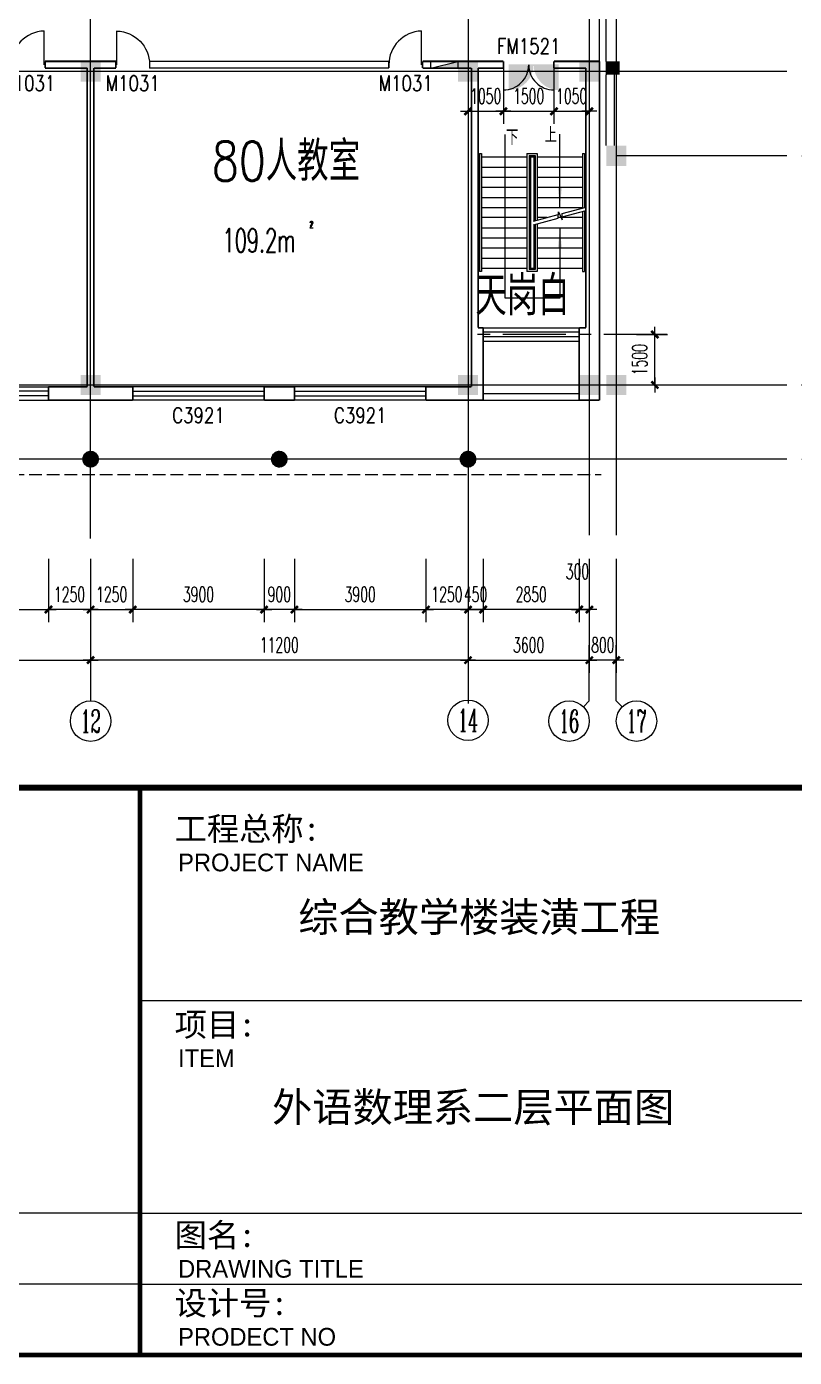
# Model space of a CAD drawing. Extents: x 1575758 to 1999219, y -897052 to -636879.
# Drawn here: x 1666143 to 1688929, y -845914 to -806444 of the extents above; entities that cross this region are included whole.
import ezdxf
from ezdxf.enums import TextEntityAlignment as Align

# ---------------------------------------------------------------- set-up
doc = ezdxf.new("R2010")
doc.units = 0
doc.header["$LTSCALE"] = 1500
doc.header["$MEASUREMENT"] = 0
doc.linetypes.add('CENTER', pattern=[2, 1.25, -0.25, 0.25, -0.25])
doc.linetypes.add('DASH', pattern=[0.35, 0.25, -0.1])
doc.layers.get('0').update_dxf_attribs({"linetype": 'CONTINUOUS', "lineweight": 5})
doc.layers.get('DEFPOINTS').update_dxf_attribs({"linetype": 'CONTINUOUS', "lineweight": 5})
for name, color, linetype, lineweight in [('AXIS', 7, 'CONTINUOUS', 5), ('AXIS_TEXT', 7, 'CONTINUOUS', 5), ('COLUMN', 7, 'CONTINUOUS', 5), ('DOTE', 7, 'CENTER', 5), ('P-S-TEXT', 7, 'CONTINUOUS', 5), ('PUB_DIM', 7, 'CONTINUOUS', 5), ('PUB_TEXT', 7, 'CONTINUOUS', 5), ('STAIR', 7, 'CONTINUOUS', 0), ('U型玻璃', 7, 'CONTINUOUS', 5), ('WALL', 7, 'CONTINUOUS', 5), ('WINDOW', 7, 'CONTINUOUS', 0), ('WINDOW_TEXT', 7, 'CONTINUOUS', 5), ('我的', 7, 'CONTINUOUS', 5), ('消火栓', 7, 'CONTINUOUS', 5), ('看线', 7, 'CONTINUOUS', 5), ('虚线', 7, 'DASH', 5)]:
    doc.layers.add(name, color=color, linetype=linetype, lineweight=lineweight)
doc.layers.add('防火门', color=10, linetype='CONTINUOUS')
doc.styles.add('_SIMPLEX', font='SIMPLEX.shx', dxfattribs={"width": 0.6})
doc.styles.add('COMPLEX', font='COMPLEX')
doc.styles.add('DIM_FONT', font='romans.shx', dxfattribs={"width": 0.6})
doc.styles.add('H1', font='romans.shx', dxfattribs={"width": 1.2, "bigfont": 'hztxt.shx'})
doc.styles.add('SIMPLEX', font='SIMPLEX.SHX', dxfattribs={"width": 0.6})
doc.styles.get("Standard").update_dxf_attribs({"font": 'simhei.ttf', "height": 1.2})
doc.dimstyles.new('NORMAL', dxfattribs={"dimscale": 1.5, "dimtxt": 300, "dimasz": 1, "dimexe": 250, "dimexo": 300, "dimgap": 150, "dimtad": 1, "dimdec": 0, "dimdsep": 46, "dimtxsty": 'DIM_FONT', "dimblk1": '_DIMX', "dimblk2": '_DIMX', "dimsah": 1, "dimcen": 2.5, "dimdle": 0.3, "dimclrd": 256, "dimclre": 256, "dimclrt": 256, "dimadec": 0, "dimazin": 0, "dimtfac": 1, "dimtdec": 0, "dimtix": 1, "dimtmove": 2, "dimatfit": 3, "dimldrblk": '_DIMX', "dimfxl": 1, "dimtvp": 1, "dimtolj": 1, "dimtzin": 0, "dimlwd": -1, "dimlwe": -1, "dimarcsym": 0})

# ---------------------------------------------------------------- blocks, each defined once
blk = doc.blocks.new('_FZH')
blk.add_solid([(0.5, -0.5), (-0.5, -0.5), (0.5, 0.5), (-0.5, 0.5)])
blk = doc.blocks.new('M_A2ZXL')
blk.add_line((-0.472, 0), (-0.472, -1))
blk.add_arc((-0.5, 0), 1, 271.6231, 0)
blk = doc.blocks.new('M_S2RKC')
for points in [[(-0.409, 0.297), (0.156, -0.481), (-0.495, 0.105), (-0.495, -0.105)], [(-0.053, 0.503), (0.156, -0.481), (-0.253, 0.438), (-0.409, 0.297)], [(0.338, 0.376), (0.156, -0.481), (0.156, 0.481), (-0.053, 0.503)], [(0.506, 0), (0.156, -0.481), (0.462, 0.206), (0.338, 0.376)], [(0.462, -0.206), (0.338, -0.376), (0.506, 0), (0.156, -0.481)], [(-0.495, -0.105), (0.156, -0.481), (-0.409, -0.297), (-0.253, -0.438)], [(-0.253, -0.438), (0.156, -0.481), (-0.053, -0.503)]]:
    blk.add_solid(points)
blk = doc.blocks.new('_ARROW')
blk.add_solid([(0, 0), (-1, 0.1), (-1, -0.1)])
blk = doc.blocks.new('_WBLK')
for p, q in [((-0.5, 0.5), (0.5, 0.5)), ((0.5, 0.167), (-0.5, 0.167)), ((0.5, -0.167), (-0.5, -0.167)), ((-0.5, -0.5), (0.5, -0.5))]:
    blk.add_line(p, q)
at = {"layer": 'WINDOW_TEXT', "style": 'SIMPLEX', "flags": 9}
blk.add_attdef('A', text='', height=1, dxfattribs=at).set_placement((0, 1.5), align=Align.MIDDLE)
blk = doc.blocks.new('A$C68C06AB7')
at = {"layer": '消火栓'}
blk.add_hatch(color=256, dxfattribs=at).paths.add_polyline_path([(800, 200), (0, 200), (800, 0)])
blk.add_line((0, 200), (800, 0), dxfattribs=at)
blk.add_lwpolyline([(0, 200), (0, 0), (800, 0), (800, 200)], close=True, dxfattribs=at)
blk = doc.blocks.new('M_A3PTU')
for p, q in [((-0.5, 0), (-0.499, -0.498)), ((0.5, 0), (0.499, -0.498))]:
    blk.add_line(p, q)
for centre, start, end in [((-0.498, -0.001), 269.885, 0.0763), ((0.498, -0.001), 179.9237, 270.115)]:
    blk.add_arc(centre, 0.498, start, end)
blk = doc.blocks.new('_AXISO2')
blk.add_line((0.354, 0.146), (0.5, 0))
blk.add_circle((0, 0.5), 0.5)
at = {"layer": 'AXIS_TEXT', "style": 'COMPLEX', "width": 1.041667}
blk.add_attdef('A', text='', height=0.56, dxfattribs=at).set_placement((-0.25, 0.22), (0.25, 0.22), align=Align.FIT)
blk = doc.blocks.new('_DIMX')
blk.add_line((-150, 0), (150, 0))
at = {"const_width": 50}
blk.add_lwpolyline([(-70, -70), (70, 70)], dxfattribs=at)
blk = doc.blocks.new('*D712')
at = {"layer": 'DEFPOINTS', "color": 0, "lineweight": 5}
for p in [(1656843, -821784), (1668043, -821784), (1668043, -825234)]:
    blk.add_point(p, dxfattribs=at)
at = {"layer": 'PUB_DIM'}
for p, q in [((1656843, -822234), (1656843, -825609)), ((1668043, -822234), (1668043, -825609)), ((1656845, -825234), (1668042, -825234))]:
    blk.add_line(p, q, dxfattribs=at)
at = {"layer": 'PUB_DIM', "xscale": 1.5, "yscale": 1.5, "zscale": 1.5, "rotation": 180}
blk.add_blockref('_DIMX', (1656843, -825234), dxfattribs=at)
at = {"layer": 'PUB_DIM', "xscale": 1.5, "yscale": 1.5, "zscale": 1.5}
blk.add_blockref('_DIMX', (1668043, -825234), dxfattribs=at)
at = {"layer": 'PUB_DIM', "insert": (1662443, -824784), "char_height": 450, "attachment_point": 5, "style": 'DIM_FONT'}
blk.add_mtext('\\A1;11200', dxfattribs=at)
blk = doc.blocks.new('_AXISO')
blk.add_circle((0, 0), 0.5)
at = {"layer": 'AXIS_TEXT', "style": 'COMPLEX', "width": 1.041667}
blk.add_attdef('A', text='', height=0.56, dxfattribs=at).set_placement((-0.25, -0.28), (0.25, -0.28), align=Align.FIT)
blk = doc.blocks.new('*D811')
at = {"layer": 'DEFPOINTS', "color": 0, "lineweight": 5}
for p in [(1662893, -821784), (1666793, -821784), (1666793, -823734)]:
    blk.add_point(p, dxfattribs=at)
at = {"layer": 'PUB_DIM'}
for p, q in [((1662893, -822234), (1662893, -824109)), ((1666793, -822234), (1666793, -824109)), ((1662895, -823734), (1666792, -823734))]:
    blk.add_line(p, q, dxfattribs=at)
at = {"layer": 'PUB_DIM', "xscale": 1.5, "yscale": 1.5, "zscale": 1.5, "rotation": 180}
blk.add_blockref('_DIMX', (1662893, -823734), dxfattribs=at)
at = {"layer": 'PUB_DIM', "xscale": 1.5, "yscale": 1.5, "zscale": 1.5}
blk.add_blockref('_DIMX', (1666793, -823734), dxfattribs=at)
at = {"layer": 'PUB_DIM', "insert": (1664843, -823284), "char_height": 450, "attachment_point": 5, "style": 'DIM_FONT'}
blk.add_mtext('\\A1;3900', dxfattribs=at)
blk = doc.blocks.new('*D814')
at = {"layer": 'DEFPOINTS', "color": 0, "lineweight": 5}
for p in [(1674093, -821784), (1677993, -821784), (1677993, -823734)]:
    blk.add_point(p, dxfattribs=at)
at = {"layer": 'PUB_DIM'}
for p, q in [((1674093, -822234), (1674093, -824109)), ((1677993, -822234), (1677993, -824109)), ((1674095, -823734), (1677992, -823734))]:
    blk.add_line(p, q, dxfattribs=at)
at = {"layer": 'PUB_DIM', "xscale": 1.5, "yscale": 1.5, "zscale": 1.5, "rotation": 180}
blk.add_blockref('_DIMX', (1674093, -823734), dxfattribs=at)
at = {"layer": 'PUB_DIM', "xscale": 1.5, "yscale": 1.5, "zscale": 1.5}
blk.add_blockref('_DIMX', (1677993, -823734), dxfattribs=at)
at = {"layer": 'PUB_DIM', "insert": (1676043, -823284), "char_height": 450, "attachment_point": 5, "style": 'DIM_FONT'}
blk.add_mtext('\\A1;3900', dxfattribs=at)
blk = doc.blocks.new('*D815')
at = {"layer": 'DEFPOINTS', "color": 0, "lineweight": 5}
for p in [(1673193, -821784), (1674093, -821784), (1673193, -823734)]:
    blk.add_point(p, dxfattribs=at)
at = {"layer": 'PUB_DIM'}
for p, q in [((1673193, -822234), (1673193, -824109)), ((1674093, -822234), (1674093, -824109)), ((1673192, -823734), (1673190, -823734)), ((1674093, -823734), (1673193, -823734)), ((1674095, -823734), (1674096, -823734))]:
    blk.add_line(p, q, dxfattribs=at)
at = {"layer": 'PUB_DIM', "xscale": 1.5, "yscale": 1.5, "zscale": 1.5}
for p, rotation in [((1673193, -823734), 359.9999999999852), ((1674093, -823734), 179.9999999999851)]:
    blk.add_blockref('_DIMX', p, dxfattribs=dict(at, rotation=rotation))
at = {"layer": 'PUB_DIM', "insert": (1673643, -823284), "char_height": 450, "attachment_point": 5, "style": 'DIM_FONT'}
blk.add_mtext('\\A1;900', dxfattribs=at)
blk = doc.blocks.new('*D816')
at = {"layer": 'DEFPOINTS', "color": 0, "lineweight": 5}
for p in [(1669293, -821784), (1673193, -821784), (1669293, -823734)]:
    blk.add_point(p, dxfattribs=at)
at = {"layer": 'PUB_DIM'}
for p, q in [((1669293, -822234), (1669293, -824109)), ((1673193, -822234), (1673193, -824109)), ((1673192, -823734), (1669295, -823734))]:
    blk.add_line(p, q, dxfattribs=at)
at = {"layer": 'PUB_DIM', "xscale": 1.5, "yscale": 1.5, "zscale": 1.5}
for p, rotation in [((1669293, -823734), 179.9999999999966), ((1673193, -823734), 359.9999999999966)]:
    blk.add_blockref('_DIMX', p, dxfattribs=dict(at, rotation=rotation))
at = {"layer": 'PUB_DIM', "insert": (1671243, -823284), "char_height": 450, "attachment_point": 5, "style": 'DIM_FONT'}
blk.add_mtext('\\A1;3900', dxfattribs=at)
blk = doc.blocks.new('*D817')
at = {"layer": 'DEFPOINTS', "color": 0, "lineweight": 5}
for p in [(1682543, -821784), (1682843, -821784), (1682843, -823734)]:
    blk.add_point(p, dxfattribs=at)
at = {"layer": 'PUB_DIM'}
for p, q in [((1682543, -822234), (1682543, -824109)), ((1682843, -822234), (1682843, -824109)), ((1682542, -823734), (1682540, -823734)), ((1682543, -823734), (1682843, -823734)), ((1682845, -823734), (1682846, -823734))]:
    blk.add_line(p, q, dxfattribs=at)
at = {"layer": 'PUB_DIM', "xscale": 1.5, "yscale": 1.5, "zscale": 1.5}
blk.add_blockref('_DIMX', (1682543, -823734), dxfattribs=at)
at = {"layer": 'PUB_DIM', "xscale": 1.5, "yscale": 1.5, "zscale": 1.5, "rotation": 180}
blk.add_blockref('_DIMX', (1682843, -823734), dxfattribs=at)
at = {"layer": 'PUB_DIM', "insert": (1682490, -822605), "char_height": 450, "attachment_point": 5, "style": 'DIM_FONT'}
blk.add_mtext('\\A1;300', dxfattribs=at)
blk = doc.blocks.new('*D863')
at = {"layer": 'DEFPOINTS', "color": 0, "lineweight": 5}
for p in [(1689154, -807773), (1688704, -810273), (1692154, -810273)]:
    blk.add_point(p, dxfattribs=at)
at = {"layer": 'PUB_DIM'}
for p, q in [((1689604, -807773), (1692529, -807773)), ((1692154, -807775), (1692154, -810272)), ((1689154, -810273), (1692529, -810273))]:
    blk.add_line(p, q, dxfattribs=at)
at = {"layer": 'PUB_DIM', "xscale": 1.5, "yscale": 1.5, "zscale": 1.5}
for p, rotation in [((1692154, -807773), 90), ((1692154, -810273), 270)]:
    blk.add_blockref('_DIMX', p, dxfattribs=dict(at, rotation=rotation))
at = {"layer": 'PUB_DIM', "insert": (1691704, -809023), "char_height": 450, "attachment_point": 5, "rotation": 90, "style": 'DIM_FONT'}
blk.add_mtext('\\A1;2500', dxfattribs=at)
blk = doc.blocks.new('*D864')
at = {"layer": 'DEFPOINTS', "color": 0, "lineweight": 5}
for p in [(1688704, -810273), (1688692, -817073), (1692154, -817073)]:
    blk.add_point(p, dxfattribs=at)
at = {"layer": 'PUB_DIM'}
for p, q in [((1689154, -810273), (1692529, -810273)), ((1692154, -810275), (1692154, -817072)), ((1689142, -817073), (1692529, -817073))]:
    blk.add_line(p, q, dxfattribs=at)
at = {"layer": 'PUB_DIM', "xscale": 1.5, "yscale": 1.5, "zscale": 1.5}
for p, rotation in [((1692154, -810273), 90), ((1692154, -817073), 270)]:
    blk.add_blockref('_DIMX', p, dxfattribs=dict(at, rotation=rotation))
at = {"layer": 'PUB_DIM', "insert": (1691704, -813673), "char_height": 450, "attachment_point": 5, "rotation": 90, "style": 'DIM_FONT'}
blk.add_mtext('\\A1;6800', dxfattribs=at)
blk = doc.blocks.new('*D865')
at = {"layer": 'DEFPOINTS', "color": 0, "lineweight": 5}
for p in [(1688692, -817073), (1688704, -819273), (1692154, -819273)]:
    blk.add_point(p, dxfattribs=at)
at = {"layer": 'PUB_DIM'}
for p, q in [((1689142, -817073), (1692529, -817073)), ((1692154, -817075), (1692154, -819272)), ((1689154, -819273), (1692529, -819273))]:
    blk.add_line(p, q, dxfattribs=at)
at = {"layer": 'PUB_DIM', "xscale": 1.5, "yscale": 1.5, "zscale": 1.5}
for p, rotation in [((1692154, -817073), 90), ((1692154, -819273), 270)]:
    blk.add_blockref('_DIMX', p, dxfattribs=dict(at, rotation=rotation))
at = {"layer": 'PUB_DIM', "insert": (1691704, -818173), "char_height": 450, "attachment_point": 5, "rotation": 90, "style": 'DIM_FONT'}
blk.add_mtext('\\A1;2200', dxfattribs=at)
blk = doc.blocks.new('_AXISO1')
blk.add_line((0.354, -0.146), (0.5, 0))
blk.add_circle((0, -0.5), 0.5)
at = {"layer": 'AXIS_TEXT', "style": 'COMPLEX', "width": 1.041667}
blk.add_attdef('A', text='', height=0.56, dxfattribs=at).set_placement((-0.25, -0.78), (0.25, -0.78), align=Align.FIT)
blk = doc.blocks.new('*D972')
at = {"layer": 'DEFPOINTS', "color": 0, "lineweight": 5}
for p in [(1666793, -821784), (1668043, -821784), (1666793, -823734)]:
    blk.add_point(p, dxfattribs=at)
at = {"layer": 'PUB_DIM'}
for p, q in [((1666793, -822234), (1666793, -824109)), ((1668043, -822234), (1668043, -824109)), ((1666792, -823734), (1666790, -823734)), ((1668043, -823734), (1666793, -823734)), ((1668045, -823734), (1668046, -823734))]:
    blk.add_line(p, q, dxfattribs=at)
at = {"layer": 'PUB_DIM', "xscale": 1.5, "yscale": 1.5, "zscale": 1.5}
for p, rotation in [((1666793, -823734), 359.9999999999893), ((1668043, -823734), 179.9999999999893)]:
    blk.add_blockref('_DIMX', p, dxfattribs=dict(at, rotation=rotation))
at = {"layer": 'PUB_DIM', "insert": (1667418, -823284), "char_height": 450, "attachment_point": 5, "style": 'DIM_FONT'}
blk.add_mtext('\\A1;1250', dxfattribs=at)
blk = doc.blocks.new('*D973')
at = {"layer": 'DEFPOINTS', "color": 0, "lineweight": 5}
for p in [(1668043, -821784), (1669293, -821784), (1669293, -823734)]:
    blk.add_point(p, dxfattribs=at)
at = {"layer": 'PUB_DIM'}
for p, q in [((1668043, -822234), (1668043, -824109)), ((1669293, -822234), (1669293, -824109)), ((1668042, -823734), (1668040, -823734)), ((1668043, -823734), (1669293, -823734)), ((1669295, -823734), (1669296, -823734))]:
    blk.add_line(p, q, dxfattribs=at)
at = {"layer": 'PUB_DIM', "xscale": 1.5, "yscale": 1.5, "zscale": 1.5}
blk.add_blockref('_DIMX', (1668043, -823734), dxfattribs=at)
at = {"layer": 'PUB_DIM', "xscale": 1.5, "yscale": 1.5, "zscale": 1.5, "rotation": 180}
blk.add_blockref('_DIMX', (1669293, -823734), dxfattribs=at)
at = {"layer": 'PUB_DIM', "insert": (1668668, -823284), "char_height": 450, "attachment_point": 5, "style": 'DIM_FONT'}
blk.add_mtext('\\A1;1250', dxfattribs=at)
blk = doc.blocks.new('*D974')
at = {"layer": 'DEFPOINTS', "color": 0, "lineweight": 5}
for p in [(1677993, -821784), (1679243, -821784), (1677993, -823734)]:
    blk.add_point(p, dxfattribs=at)
at = {"layer": 'PUB_DIM'}
for p, q in [((1677993, -822234), (1677993, -824109)), ((1679243, -822234), (1679243, -824109)), ((1677992, -823734), (1677990, -823734)), ((1679243, -823734), (1677993, -823734)), ((1679245, -823734), (1679246, -823734))]:
    blk.add_line(p, q, dxfattribs=at)
at = {"layer": 'PUB_DIM', "xscale": 1.5, "yscale": 1.5, "zscale": 1.5}
for p, rotation in [((1677993, -823734), 359.9999999999893), ((1679243, -823734), 179.9999999999893)]:
    blk.add_blockref('_DIMX', p, dxfattribs=dict(at, rotation=rotation))
at = {"layer": 'PUB_DIM', "insert": (1678618, -823284), "char_height": 450, "attachment_point": 5, "style": 'DIM_FONT'}
blk.add_mtext('\\A1;1250', dxfattribs=at)
blk = doc.blocks.new('*D975')
at = {"layer": 'DEFPOINTS', "color": 0, "lineweight": 5}
for p in [(1679243, -821784), (1679693, -821784), (1679693, -823734)]:
    blk.add_point(p, dxfattribs=at)
at = {"layer": 'PUB_DIM'}
for p, q in [((1679243, -822234), (1679243, -824109)), ((1679693, -822234), (1679693, -824109)), ((1679242, -823734), (1679240, -823734)), ((1679243, -823734), (1679693, -823734)), ((1679695, -823734), (1679696, -823734))]:
    blk.add_line(p, q, dxfattribs=at)
at = {"layer": 'PUB_DIM', "xscale": 1.5, "yscale": 1.5, "zscale": 1.5}
blk.add_blockref('_DIMX', (1679243, -823734), dxfattribs=at)
at = {"layer": 'PUB_DIM', "xscale": 1.5, "yscale": 1.5, "zscale": 1.5, "rotation": 180}
blk.add_blockref('_DIMX', (1679693, -823734), dxfattribs=at)
at = {"layer": 'PUB_DIM', "insert": (1679468, -823284), "char_height": 450, "attachment_point": 5, "style": 'DIM_FONT'}
blk.add_mtext('\\A1;450', dxfattribs=at)
blk = doc.blocks.new('*D976')
at = {"layer": 'DEFPOINTS', "color": 0, "lineweight": 5}
for p in [(1679693, -821784), (1682543, -821784), (1679693, -823734)]:
    blk.add_point(p, dxfattribs=at)
at = {"layer": 'PUB_DIM'}
for p, q in [((1679693, -822234), (1679693, -824109)), ((1682543, -822234), (1682543, -824109)), ((1682542, -823734), (1679695, -823734))]:
    blk.add_line(p, q, dxfattribs=at)
at = {"layer": 'PUB_DIM', "xscale": 1.5, "yscale": 1.5, "zscale": 1.5, "rotation": 180}
blk.add_blockref('_DIMX', (1679693, -823734), dxfattribs=at)
at = {"layer": 'PUB_DIM', "xscale": 1.5, "yscale": 1.5, "zscale": 1.5}
blk.add_blockref('_DIMX', (1682543, -823734), dxfattribs=at)
at = {"layer": 'PUB_DIM', "insert": (1681118, -823284), "char_height": 450, "attachment_point": 5, "style": 'DIM_FONT'}
blk.add_mtext('\\A1;2850', dxfattribs=at)
blk = doc.blocks.new('*D977')
at = {"layer": 'DEFPOINTS', "color": 0, "lineweight": 5}
for p in [(1668043, -821784), (1679243, -821784), (1668043, -825234)]:
    blk.add_point(p, dxfattribs=at)
at = {"layer": 'PUB_DIM'}
for p, q in [((1668043, -822234), (1668043, -825609)), ((1679243, -822234), (1679243, -825609)), ((1679242, -825234), (1668045, -825234))]:
    blk.add_line(p, q, dxfattribs=at)
at = {"layer": 'PUB_DIM', "xscale": 1.5, "yscale": 1.5, "zscale": 1.5, "rotation": 180}
blk.add_blockref('_DIMX', (1668043, -825234), dxfattribs=at)
at = {"layer": 'PUB_DIM', "xscale": 1.5, "yscale": 1.5, "zscale": 1.5}
blk.add_blockref('_DIMX', (1679243, -825234), dxfattribs=at)
at = {"layer": 'PUB_DIM', "insert": (1673643, -824784), "char_height": 450, "attachment_point": 5, "style": 'DIM_FONT'}
blk.add_mtext('\\A1;11200', dxfattribs=at)
blk = doc.blocks.new('*D978')
at = {"layer": 'DEFPOINTS', "color": 0, "lineweight": 5}
for p in [(1679243, -821784), (1682843, -821784), (1682843, -825234)]:
    blk.add_point(p, dxfattribs=at)
at = {"layer": 'PUB_DIM'}
for p, q in [((1679243, -822234), (1679243, -825609)), ((1682843, -822234), (1682843, -825609)), ((1679245, -825234), (1682842, -825234))]:
    blk.add_line(p, q, dxfattribs=at)
at = {"layer": 'PUB_DIM', "xscale": 1.5, "yscale": 1.5, "zscale": 1.5, "rotation": 180}
blk.add_blockref('_DIMX', (1679243, -825234), dxfattribs=at)
at = {"layer": 'PUB_DIM', "xscale": 1.5, "yscale": 1.5, "zscale": 1.5}
blk.add_blockref('_DIMX', (1682843, -825234), dxfattribs=at)
at = {"layer": 'PUB_DIM', "insert": (1681043, -824784), "char_height": 450, "attachment_point": 5, "style": 'DIM_FONT'}
blk.add_mtext('\\A1;3600', dxfattribs=at)
blk = doc.blocks.new('*D979')
at = {"layer": 'DEFPOINTS', "color": 0, "lineweight": 5}
for p in [(1682843, -821784), (1683643, -821784), (1682843, -825234)]:
    blk.add_point(p, dxfattribs=at)
at = {"layer": 'PUB_DIM'}
for p, q in [((1682843, -822234), (1682843, -825609)), ((1683643, -822234), (1683643, -825609)), ((1682842, -825234), (1682840, -825234)), ((1683643, -825234), (1682843, -825234)), ((1683645, -825234), (1683646, -825234))]:
    blk.add_line(p, q, dxfattribs=at)
at = {"layer": 'PUB_DIM', "xscale": 1.5, "yscale": 1.5, "zscale": 1.5}
blk.add_blockref('_DIMX', (1682843, -825234), dxfattribs=at)
at = {"layer": 'PUB_DIM', "xscale": 1.5, "yscale": 1.5, "zscale": 1.5, "rotation": 180}
blk.add_blockref('_DIMX', (1683643, -825234), dxfattribs=at)
at = {"layer": 'PUB_DIM', "insert": (1683243, -824784), "char_height": 450, "attachment_point": 5, "style": 'DIM_FONT'}
blk.add_mtext('\\A1;800', dxfattribs=at)
blk = doc.blocks.new('M_B0OPK')
for p, q in [((-0.5, 0.5), (0.5, 0.5)), ((0.5, 0.167), (-0.5, 0.167)), ((0.5, -0.167), (-0.5, -0.167)), ((-0.5, -0.5), (0.5, -0.5))]:
    blk.add_line(p, q)
blk = doc.blocks.new('*D1779')
at = {"layer": 'DEFPOINTS', "color": 0, "lineweight": 5}
for p in [(1683788, -815573), (1684788, -815573), (1683788, -817073)]:
    blk.add_point(p, dxfattribs=at)
at = {"layer": 'PUB_DIM'}
for p, q in [((1684238, -815573), (1685163, -815573)), ((1684788, -817072), (1684788, -815575)), ((1684238, -817073), (1685163, -817073))]:
    blk.add_line(p, q, dxfattribs=at)
at = {"layer": 'PUB_DIM', "xscale": 1.5, "yscale": 1.5, "zscale": 1.5}
for p, rotation in [((1684788, -815573), 90), ((1684788, -817073), 270)]:
    blk.add_blockref('_DIMX', p, dxfattribs=dict(at, rotation=rotation))
at = {"layer": 'PUB_DIM', "insert": (1684338, -816323), "char_height": 450, "attachment_point": 5, "rotation": 90, "style": 'DIM_FONT'}
blk.add_mtext('\\A1;1500', dxfattribs=at)
blk = doc.blocks.new('*D2241')
at = {"layer": 'DEFPOINTS', "color": 0, "lineweight": 5}
for p in [(1679243, -807673), (1680293, -807673), (1680293, -808955)]:
    blk.add_point(p, dxfattribs=at)
at = {"layer": 'PUB_DIM'}
for p, q in [((1679243, -808123), (1679243, -809330)), ((1680293, -808123), (1680293, -809330)), ((1679242, -808955), (1679240, -808955)), ((1679243, -808955), (1680293, -808955)), ((1680295, -808955), (1680296, -808955))]:
    blk.add_line(p, q, dxfattribs=at)
at = {"layer": 'PUB_DIM', "xscale": 1.5, "yscale": 1.5, "zscale": 1.5}
blk.add_blockref('_DIMX', (1679243, -808955), dxfattribs=at)
at = {"layer": 'PUB_DIM', "xscale": 1.5, "yscale": 1.5, "zscale": 1.5, "rotation": 180}
blk.add_blockref('_DIMX', (1680293, -808955), dxfattribs=at)
at = {"layer": 'PUB_DIM', "insert": (1679768, -808505), "char_height": 450, "attachment_point": 5, "style": 'DIM_FONT'}
blk.add_mtext('\\A1;1050', dxfattribs=at)
blk = doc.blocks.new('*D2242')
at = {"layer": 'DEFPOINTS', "color": 0, "lineweight": 5}
for p in [(1680293, -807673), (1681793, -807673), (1681793, -808955)]:
    blk.add_point(p, dxfattribs=at)
at = {"layer": 'PUB_DIM'}
for p, q in [((1680293, -808123), (1680293, -809330)), ((1681793, -808123), (1681793, -809330)), ((1680295, -808955), (1681792, -808955))]:
    blk.add_line(p, q, dxfattribs=at)
at = {"layer": 'PUB_DIM', "xscale": 1.5, "yscale": 1.5, "zscale": 1.5, "rotation": 180}
blk.add_blockref('_DIMX', (1680293, -808955), dxfattribs=at)
at = {"layer": 'PUB_DIM', "xscale": 1.5, "yscale": 1.5, "zscale": 1.5}
blk.add_blockref('_DIMX', (1681793, -808955), dxfattribs=at)
at = {"layer": 'PUB_DIM', "insert": (1681043, -808505), "char_height": 450, "attachment_point": 5, "style": 'DIM_FONT'}
blk.add_mtext('\\A1;1500', dxfattribs=at)
blk = doc.blocks.new('*D2243')
at = {"layer": 'DEFPOINTS', "color": 0, "lineweight": 5}
for p in [(1681793, -807673), (1682843, -807673), (1682843, -808955)]:
    blk.add_point(p, dxfattribs=at)
at = {"layer": 'PUB_DIM'}
for p, q in [((1681793, -808123), (1681793, -809330)), ((1682843, -808123), (1682843, -809330)), ((1681792, -808955), (1681790, -808955)), ((1681793, -808955), (1682843, -808955)), ((1682845, -808955), (1682846, -808955))]:
    blk.add_line(p, q, dxfattribs=at)
at = {"layer": 'PUB_DIM', "xscale": 1.5, "yscale": 1.5, "zscale": 1.5}
blk.add_blockref('_DIMX', (1681793, -808955), dxfattribs=at)
at = {"layer": 'PUB_DIM', "xscale": 1.5, "yscale": 1.5, "zscale": 1.5, "rotation": 180}
blk.add_blockref('_DIMX', (1682843, -808955), dxfattribs=at)
at = {"layer": 'PUB_DIM', "insert": (1682318, -808505), "char_height": 450, "attachment_point": 5, "style": 'DIM_FONT'}
blk.add_mtext('\\A1;1050', dxfattribs=at)

msp = doc.modelspace()

# ---------------------------------------------------------------- hatches: boundary and pattern name
at = {"layer": '防火门'}
for points in [[(1680445.6, -807566.9), (1680445.6, -808333.2, 0.4059403), (1681190.6, -807566.9)], [(1681936.3, -807566.9), (1681936.3, -808333.2, -0.4059403), (1681191.3, -807566.9)]]:
    msp.add_hatch(color=256, dxfattribs=at).paths.add_polyline_path(points)

# ---------------------------------------------------------------- linework, layer by layer
at = {"layer": 'AXIS', "color": 250}
for p, q in [((1669504.5, -835327), (1690532.8, -835327)), ((1669504.5, -841637.2), (1648476.3, -841637.2)), ((1669504.5, -841637.2), (1690532.8, -841637.2)), ((1669504.5, -843740.6), (1648476.3, -843740.6)), ((1669504.5, -843740.6), (1690532.8, -843740.6))]:
    msp.add_line(p, q, dxfattribs=at)
at = {"layer": 'AXIS', "color": 0, "const_width": 140.2}
msp.add_lwpolyline([(1578346.2, -748036.2), (1578346.2, -845844), (1711561.1, -845844), (1711561.1, -748036.2)], close=True, dxfattribs=at)
at = {"layer": 'AXIS', "color": 0}
for points, const_width in [([(1578346.2, -829016.9), (1711561.1, -829016.9)], 175.3), ([(1669504.5, -845844), (1669504.5, -829016.9)], 140.2)]:
    msp.add_lwpolyline(points, dxfattribs=dict(at, const_width=const_width))
at = {"layer": 'DOTE'}
msp.add_line((1685150.1, -815573.5), (1679243.1, -815573.5), dxfattribs=at)
at = {"layer": 'PUB_DIM'}
for p, q in [((1668043.4, -821624.2), (1668043.4, -758890.9)), ((1682843.1, -758890.9), (1682843.1, -821524.2)), ((1683643.1, -758890.9), (1683643.1, -821524.2)), ((1679243.1, -804948.4), (1679243.1, -826516.4)), ((1688708.5, -807773.5), (1598184.1, -807773.5)), ((1688708.5, -810273.5), (1683643.1, -810273.5)), ((1688708.5, -817073.5), (1623243.1, -817073.5)), ((1688708.5, -819273.5), (1598184.1, -819273.5)), ((1668043.1, -824794.6), (1668043.1, -826442.3)), ((1679243.1, -824769.6), (1679243.1, -826417.3)), ((1682843.1, -826442.3), (1682843.1, -824794.6)), ((1682843.1, -826442.3), (1682843.1, -824794.6)), ((1683643.1, -826442.3), (1683643.1, -824794.6))]:
    msp.add_line(p, q, dxfattribs=at)
for points in [[(1681968.1, -812408), (1681968.1, -814501.7), (1680349.4, -814501.7), (1680349.4, -809640.9)], [(1681968.1, -811808), (1681968.1, -809636.3)], [(1681968.1, -811808), (1681968.1, -809636.3)]]:
    msp.add_lwpolyline(points, dxfattribs=at)
at = {"layer": 'STAIR'}
for p, q in [((1679543.2, -810308), (1679543.2, -813308)), ((1679583.1, -810208), (1679643.1, -810208)), ((1679583.2, -810208), (1679583.2, -813708)), ((1679643.1, -810308), (1680993.1, -810308)), ((1679643.2, -810208), (1679643.2, -813708)), ((1680993.1, -810208), (1681293.1, -810208)), ((1680993.1, -810208), (1680993.1, -813708)), ((1681053.1, -810268), (1681233.1, -810268)), ((1681053.1, -810268), (1681053.1, -813648)), ((1681053.1, -810308), (1681233.1, -810308)), ((1681093.1, -810308), (1681093.1, -813608)), ((1681193.1, -810308), (1681193.1, -812212.6)), ((1681233.1, -810268), (1681233.1, -812201.9)), ((1681293.1, -810208), (1681293.1, -812185.8)), ((1681293.1, -810308), (1682643.1, -810308)), ((1682643.1, -810208), (1682703.1, -810208)), ((1682643.1, -810208), (1682643.1, -811824.1)), ((1682703.1, -810208), (1682703.1, -811808)), ((1682703.1, -810308), (1682743.1, -810308)), ((1682743.1, -810308), (1682743.1, -811797.3)), ((1679643.1, -810608), (1680993.1, -810608)), ((1681053.1, -810608), (1681093.1, -810608)), ((1681193.1, -810608), (1681233.1, -810608)), ((1681293.1, -810608), (1682643.1, -810608)), ((1682703.1, -810608), (1682743.1, -810608)), ((1679643.1, -810908), (1680993.1, -810908)), ((1681053.1, -810908), (1681093.1, -810908)), ((1681193.1, -810908), (1681233.1, -810908)), ((1681293.1, -810908), (1682643.1, -810908)), ((1682703.1, -810908), (1682743.1, -810908)), ((1679543.1, -811508), (1679583.1, -811508)), ((1679643.1, -811208), (1680993.1, -811208)), ((1679643.1, -811508), (1680993.1, -811508)), ((1681053.1, -811208), (1681093.1, -811208)), ((1681053.1, -811508), (1681093.1, -811508)), ((1681193.1, -811208), (1681233.1, -811208)), ((1681193.1, -811508), (1681233.1, -811508)), ((1681293.1, -811208), (1682643.1, -811208)), ((1681293.1, -811508), (1682643.1, -811508)), ((1682703.1, -811208), (1682743.1, -811208)), ((1682703.1, -811508), (1682743.1, -811508)), ((1679543.1, -811808), (1679583.1, -811808)), ((1679643.1, -811808), (1680993.1, -811808)), ((1681053.1, -811808), (1681093.1, -811808)), ((1681193.1, -811808), (1681233.1, -811808)), ((1681293.1, -811808), (1682643.1, -811808)), ((1682039.6, -812089.3), (1682751.4, -811898.6)), ((1682040.6, -811985.5), (1682751.4, -811795)), ((1682703.1, -811808), (1682743.1, -811808)), ((1682743.1, -811900.8), (1682743.1, -813308)), ((1679583.1, -812108), (1679543.1, -812108)), ((1680993.1, -812108), (1679643.1, -812108)), ((1681093.1, -812108), (1681053.1, -812108)), ((1681184.8, -812214.8), (1681922.5, -812017.1)), ((1681184.8, -812318.3), (1681921.6, -812120.9)), ((1681233.1, -812108), (1681193.1, -812108)), ((1681583.5, -812108), (1681293.1, -812108)), ((1681293.1, -812289.3), (1681293.1, -813708)), ((1681921.6, -812120.9), (1681923.3, -811934.1)), ((1682643.1, -812108), (1681921.7, -812108)), ((1681923.3, -811934.1), (1682038.9, -812172.3)), ((1682038.9, -812172.3), (1682040.6, -811985.5)), ((1682643.1, -811927.6), (1682643.1, -813708)), ((1682703.1, -811911.5), (1682703.1, -813708)), ((1682743.1, -812108), (1682703.1, -812108)), ((1679543.1, -812408), (1679583.1, -812408)), ((1679643.1, -812408), (1680993.1, -812408)), ((1681053.1, -812408), (1681093.1, -812408)), ((1681193.1, -812316.1), (1681193.1, -813608)), ((1681193.1, -812408), (1681233.1, -812408)), ((1681233.1, -812305.4), (1681233.1, -813648)), ((1681293.1, -812408), (1682643.1, -812408)), ((1682703.1, -812408), (1682743.1, -812408)), ((1679543.1, -812708), (1679583.1, -812708)), ((1679543.1, -813008), (1679583.1, -813008)), ((1679643.1, -812708), (1680993.1, -812708)), ((1679643.1, -813008), (1680993.1, -813008)), ((1681053.1, -812708), (1681093.1, -812708)), ((1681053.1, -813008), (1681093.1, -813008)), ((1681193.1, -812708), (1681233.1, -812708)), ((1681193.1, -813008), (1681233.1, -813008)), ((1681293.1, -812708), (1682643.1, -812708)), ((1681293.1, -813008), (1682643.1, -813008)), ((1682703.1, -812708), (1682743.1, -812708)), ((1682703.1, -813008), (1682743.1, -813008)), ((1679543.1, -813308), (1679583.1, -813308)), ((1679643.1, -813308), (1680993.1, -813308)), ((1681053.1, -813308), (1681093.1, -813308)), ((1681193.1, -813308), (1681233.1, -813308)), ((1681293.1, -813308), (1682643.1, -813308)), ((1682703.1, -813308), (1682743.1, -813308)), ((1679543.1, -813608), (1679583.1, -813608)), ((1679643.1, -813708), (1679583.1, -813708)), ((1679643.1, -813608), (1680993.1, -813608)), ((1681293.1, -813708), (1680993.1, -813708)), ((1681053.1, -813608), (1681233.1, -813608)), ((1681233.1, -813648), (1681053.1, -813648)), ((1681293.1, -813608), (1682643.1, -813608)), ((1682643.1, -813708), (1682703.1, -813708)), ((1682703.1, -813608), (1682743.1, -813608)), ((1679693.1, -817323.5), (1682543.1, -817323.5)), ((1679693.1, -817523.5), (1682543.1, -817523.5))]:
    msp.add_line(p, q, dxfattribs=at)
at = {"layer": 'U型玻璃'}
for p, q in [((1669793.1, -807473.5), (1669793.1, -807673.5)), ((1676893.1, -807473.5), (1669793.1, -807473.5)), ((1676893.1, -807673.5), (1669793.1, -807673.5))]:
    msp.add_line(p, q, dxfattribs=at)
at = {"layer": 'U型玻璃', "const_width": 50}
msp.add_lwpolyline([(1676893.1, -807473.5), (1676893.1, -807673.5)], dxfattribs=at)
at = {"layer": 'WALL'}
for p, q in [((1683143.1, -807473.5), (1683143.1, -817523.5)), ((1683343.1, -807473.5), (1683343.1, -807873.5))]:
    msp.add_line(p, q, dxfattribs=at)
at = {"layer": 'WALL', "const_width": 50}
for points in [[(1666693.1, -807473.5), (1666693.1, -807673.5)], [(1668793.1, -807473.5), (1666693.1, -807473.5)], [(1668793.1, -807473.5), (1668793.1, -807673.5)], [(1677893.1, -807473.5), (1677893.1, -807673.5)], [(1680293.1, -807473.5), (1677893.1, -807473.5)], [(1680293.1, -807473.5), (1680293.1, -807673.5)], [(1681793.1, -807473.5), (1681793.1, -807673.5)], [(1683143.1, -807473.5), (1681793.1, -807473.5)], [(1683143.1, -807473.5), (1683143.1, -817523.5)], [(1667943.1, -807673.5), (1666693.1, -807673.5)], [(1667943.1, -817123.5), (1667943.1, -807673.5)], [(1668143.1, -817123.5), (1668143.1, -807673.5)], [(1668793.1, -807673.5), (1668143.1, -807673.5)], [(1679343.1, -807673.5), (1677893.1, -807673.5)], [(1679343.1, -807673.5), (1679343.1, -817123.5)], [(1679543.1, -807673.5), (1679543.1, -815373.5)], [(1680293.1, -807673.5), (1679543.1, -807673.5)], [(1682743.1, -807673.5), (1681793.1, -807673.5)], [(1682743.1, -807673.5), (1682743.1, -815373.5)], [(1679693.1, -815373.5), (1679543.1, -815373.5)], [(1679693.1, -815773.5), (1679693.1, -815373.5)], [(1682543.1, -815773.5), (1682543.1, -815373.5)], [(1682743.1, -815373.5), (1682543.1, -815373.5)], [(1679693.1, -815773.5), (1679693.1, -817523.5)], [(1682543.1, -815773.5), (1682543.1, -817523.5)], [(1666793.1, -817523.5), (1666793.1, -817123.5)], [(1667943.1, -817123.5), (1666793.1, -817123.5)], [(1669293.6, -817123.5), (1668143.1, -817123.5)], [(1669293.6, -817523.5), (1669293.6, -817123.5)], [(1674093.6, -817123.5), (1673193.6, -817123.5)], [(1673193.6, -817523.5), (1673193.6, -817123.5)], [(1674093.6, -817523.5), (1674093.6, -817123.5)], [(1677993.6, -817523.5), (1677993.6, -817123.5)], [(1679343.1, -817123.5), (1677993.6, -817123.5)], [(1669293.6, -817523.5), (1666793.1, -817523.5)], [(1674093.6, -817523.5), (1673193.6, -817523.5)], [(1679693.1, -817523.5), (1677993.6, -817523.5)], [(1683143.1, -817523.5), (1682543.1, -817523.5)]]:
    msp.add_lwpolyline(points, dxfattribs=at)
at = {"layer": '看线'}
for p, q in [((1683343.1, -807473.5), (1683343.1, -804973.5)), ((1683143.1, -807473.5), (1683143.1, -805273.5)), ((1683343.1, -809973.5), (1683343.1, -807873.5)), ((1683593.1, -809973.5), (1683593.1, -807873.5)), ((1681278.3, -815373.5), (1682543.1, -815373.5))]:
    msp.add_line(p, q, dxfattribs=at)
at = {"layer": '虚线'}
msp.add_line((1623693.1, -819723.5), (1683193.1, -819723.5), dxfattribs=at)

# ---------------------------------------------------------------- block references
at = {"layer": 'COLUMN'}
for name, p, xscale, yscale, zscale in [('_FZH', (1668043.1, -807773.5), 600, 600, 600), ('_FZH', (1679243.1, -807773.5), 600, 600, 600), ('_FZH', (1682843.1, -807773.5), -600, 600, 600), ('_FZH', (1682843.1, -807773.5), -600, 600, 600), ('_FZH', (1682843.1, -807773.5), -600, 600, 600), ('_FZH', (1682843.1, -807773.5), -600, 600, 600), ('_FZH', (1683543.1, -807673.5), 400, 400, 400), ('_FZH', (1683643.1, -810273.5), 600, 600, 600), ('_FZH', (1668043.1, -817073.5), 600, 600, 600), ('_FZH', (1679243.1, -817073.5), 600, 600, 600), ('_FZH', (1682843.1, -817073.5), -600, 600, 600), ('_FZH', (1682843.1, -817073.5), -600, 600, 600), ('_FZH', (1682843.1, -817073.5), -600, 600, 600), ('_FZH', (1682843.1, -817073.5), -600, 600, 600), ('_FZH', (1683643.1, -817073.5), 600, 600, 600), ('M_S2RKC', (1668043.1, -819273.5), 500, 500, 500), ('M_S2RKC', (1673643.1, -819273.5), 500, 500, 500), ('M_S2RKC', (1679243.1, -819273.5), 500, 500, 500)]:
    msp.add_blockref(name, p, dxfattribs=dict(at, xscale=xscale, yscale=yscale, zscale=zscale))
at = {"layer": 'PUB_DIM', "xscale": 600, "yscale": 600, "zscale": 600}
for p, rotation in [((1681968.1, -811808), 270), ((1681968.1, -812408), 90)]:
    msp.add_blockref('_ARROW', p, dxfattribs=dict(at, rotation=rotation))
at = {"layer": 'PUB_DIM'}
ref = msp.add_blockref('_AXISO', (1668043.1, -827042.3), dxfattribs=dict(at, xscale=1200, yscale=1200, zscale=1200))
ref.add_attrib('A', '12', dxfattribs={"layer": 'AXIS_TEXT', "height": 672, "style": 'COMPLEX', "width": 0.646552}).set_placement((1667743.1, -827378.3), (1668343.1, -827378.3), align=Align.FIT)
ref = msp.add_blockref('_AXISO', (1679243.1, -827017.3), dxfattribs=dict(at, xscale=1200, yscale=1200, zscale=1200))
ref.add_attrib('A', '14', dxfattribs={"layer": 'AXIS_TEXT', "height": 672, "style": 'COMPLEX', "width": 0.604839}).set_placement((1678943.1, -827353.3), (1679543.1, -827353.3), align=Align.FIT)
ref = msp.add_blockref('_AXISO2', (1682843.1, -827042.3), dxfattribs=dict(at, xscale=1200, yscale=1200, zscale=1200, rotation=90))
ref.add_attrib('A', '16', dxfattribs={"layer": 'AXIS_TEXT', "height": 672, "style": 'COMPLEX', "width": 0.646552}).set_placement((1681943.1, -827378.3), (1682543.1, -827378.3), align=Align.FIT)
ref = msp.add_blockref('_AXISO2', (1682843.1, -827042.3), dxfattribs=dict(at, xscale=1200, yscale=1200, zscale=1200, rotation=90))
ref.add_attrib('A', '16', dxfattribs={"layer": 'AXIS_TEXT', "height": 672, "style": 'COMPLEX', "width": 0.646552}).set_placement((1681943.1, -827378.3), (1682543.1, -827378.3), align=Align.FIT)
ref = msp.add_blockref('_AXISO1', (1683643.1, -827042.3), dxfattribs=dict(at, xscale=1200, yscale=1200, zscale=1200, rotation=90))
ref.add_attrib('A', '17', dxfattribs={"layer": 'AXIS_TEXT', "height": 672, "style": 'COMPLEX', "width": 0.646552}).set_placement((1683943.1, -827378.3), (1684543.1, -827378.3), align=Align.FIT)
at = {"layer": 'WINDOW'}
ref = msp.add_blockref('M_A2ZXL', (1666193.1, -807573.5), dxfattribs=dict(at, xscale=1000, yscale=1000, zscale=1000, rotation=180))
ref.add_attrib('A', 'M1031', dxfattribs={"layer": 'WINDOW_TEXT', "height": 450, "style": '_SIMPLEX', "width": 0.8, "flags": 8}).set_placement((1666193.1, -808123.5, -300246.1), align=Align.MIDDLE)
ref = msp.add_blockref('M_A2ZXL', (1669293.1, -807573.5), dxfattribs=dict(at, xscale=-1000, yscale=1000, zscale=1000, rotation=180))
ref.add_attrib('A', 'M1031', dxfattribs={"layer": 'WINDOW_TEXT', "height": 450, "style": '_SIMPLEX', "width": 0.8, "flags": 8}).set_placement((1669293.1, -808123.5, -300246.1), align=Align.MIDDLE)
ref = msp.add_blockref('M_A2ZXL', (1677393.1, -807573.5), dxfattribs=dict(at, xscale=1000, yscale=1000, zscale=1000, rotation=180))
ref.add_attrib('A', 'M1031', dxfattribs={"layer": 'WINDOW_TEXT', "height": 450, "style": '_SIMPLEX', "width": 0.8, "flags": 8}).set_placement((1677393.1, -808123.5, -300246.1), align=Align.MIDDLE)
ref = msp.add_blockref('M_A3PTU', (1681043.1, -807573.5), dxfattribs=dict(at, xscale=1500, yscale=1500, zscale=1500))
ref.add_attrib('A', 'FM1521', dxfattribs={"layer": 'WINDOW_TEXT', "height": 450, "style": '_SIMPLEX', "width": 0.8, "flags": 8}).set_placement((1681043.1, -807023.5, -300246.1), align=Align.MIDDLE)
at = {"layer": 'WINDOW', "xscale": -2850, "yscale": 400, "zscale": 2850, "rotation": 180}
msp.add_blockref('M_B0OPK', (1681118.1, -815573.5), dxfattribs=at)
at = {"layer": 'WINDOW'}
ref = msp.add_blockref('_WBLK', (1664843.1, -817323.5), dxfattribs=dict(at, xscale=-3900, yscale=400.0000000572763, zscale=3900, rotation=180))
ref.add_attrib('A', 'C3921', dxfattribs={"layer": 'WINDOW_TEXT', "height": 450, "style": '_SIMPLEX', "width": 0.8, "flags": 8}).set_placement((1664843.1, -817973.5), align=Align.MIDDLE)
ref = msp.add_blockref('_WBLK', (1671243.6, -817323.5), dxfattribs=dict(at, xscale=3900, yscale=400.0000000572763, zscale=3900, rotation=180))
ref.add_attrib('A', 'C3921', dxfattribs={"layer": 'WINDOW_TEXT', "height": 450, "style": '_SIMPLEX', "width": 0.8, "flags": 8}).set_placement((1671243.6, -817973.5), align=Align.MIDDLE)
ref = msp.add_blockref('_WBLK', (1676043.6, -817323.5), dxfattribs=dict(at, xscale=3900, yscale=400.0000000569271, zscale=3900, rotation=180))
ref.add_attrib('A', 'C3921', dxfattribs={"layer": 'WINDOW_TEXT', "height": 450, "style": '_SIMPLEX', "width": 0.8, "flags": 8}).set_placement((1676043.6, -817973.5), align=Align.MIDDLE)
at = {"layer": '消火栓', "xscale": -1, "rotation": 180}
msp.add_blockref('A$C68C06AB7', (1678143.1, -807473.5), dxfattribs=at)

# ---------------------------------------------------------------- texts
at = {"layer": 'AXIS', "color": 250, "attachment_point": 1}
for s, insert, char_height, width in [('{\\fSimHei|b0|i0|c134|p2;\\C5;工程总称:}', (1670537.2, -829884.9), 701.131, 6476.823), ('\\fￋￎￌ￥|b0|i0|c134|p2;\\C5;PROJECT NAME', (1670638.8, -830971.5), 525.848, 6476.823), ('{\\fSimHei|b0|i0|c134|p2;\\C5;综合教学楼装潢工程}', (1674203.9, -832417.2), 874.895, 17614.867), ('{\\fSimHei|b0|i0|c134|p2;\\C5;项目:}', (1670537.2, -835692.8), 701.131, 6476.823), ('\\fￋￎￌ￥|b0|i0|c134|p2;\\C5;ITEM', (1670638.8, -836779.5), 525.848, 6476.823), ('{\\C5;外语数理系二层平面图}', (1673428.4, -838054.7), 874.895, 17614.867), ('{\\fSimHei|b0|i0|c134|p2;\\C5;图名:}', (1670537.2, -841936.5), 701.131, 7730.349), ('\\fￋￎￌ￥|b0|i0|c134|p2;\\C5;DRAWING TITLE', (1670638.8, -843023.2), 525.848, 6476.823), ('{\\fSimHei|b0|i0|c134|p2;\\C5;设计号:}', (1670537.2, -843953.1), 701.131, 6476.823), ('\\fￋￎￌ￥|b0|i0|c134|p2;\\C5;PRODECT NO', (1670638.8, -845040.5), 525.848, 10946.369)]:
    msp.add_mtext(s, dxfattribs=dict(at, insert=insert, char_height=char_height, width=width))
at = {"layer": 'P-S-TEXT', "style": 'H1', "width": 0.8}
for s, p in [('下', (1680375, -809951.5)), ('上', (1681520.9, -809883.7))]:
    msp.add_text(s, height=450, dxfattribs=at).set_placement(p)
at = {"layer": 'PUB_TEXT', "style": 'H1', "width": 0.8}
msp.add_text('2', height=200, dxfattribs=at).set_placement((1674529.4, -812412.9))
at = {"layer": 'PUB_TEXT', "insert": (1674621.6, -812239.1), "char_height": 120, "width": 491, "attachment_point": 3, "style": 'DIM_FONT'}
msp.add_mtext('2', dxfattribs=at)
at = {"layer": '我的', "lineweight": 0, "style": 'H1', "width": 0.8}
for s, p in [('80人教室', (1671641, -811017.5)), ('天岗白', (1679456.5, -815007.8))]:
    msp.add_text(s, height=1166.4, dxfattribs=at).set_placement(p)
at = {"layer": '我的', "color": 0, "lineweight": 5, "insert": (1671959.3, -812434.5), "char_height": 700, "width": 2273.59, "attachment_point": 1, "style": 'DIM_FONT'}
msp.add_mtext('{\\C3;109.2m}', dxfattribs=at)

# ---------------------------------------------------------------- dimensions: what is measured, and where the dimension line sits
at = {"layer": 'PUB_DIM'}
for base, p1, p2, picture, middle in [((1692153.8, -810273.5), (1689153.8, -807773.4), (1688703.8, -810273.5), '*D863', (1691703.8, -809023.5)), ((1692153.8, -817073.4), (1688703.8, -810273.5), (1688692, -817073.4), '*D864', (1691703.8, -813673.4)), ((1692153.8, -819273.4), (1688692, -817073.4), (1688703.8, -819273.4), '*D865', (1691703.8, -818173.4))]:
    dim = msp.add_linear_dim(base=base, p1=p1, p2=p2, angle=90, dimstyle='NORMAL', dxfattribs=at)
    dim.commit()
    dim.dimension.update_dxf_attribs({"geometry": picture, "text_midpoint": middle})
for p1, p2, distance, picture, middle in [((1679243.2, -807673.5), (1680293.2, -807673.5), -1281.2, '*D2241', (1679768.2, -808504.6)), ((1680293.2, -807673.5), (1681793.2, -807673.5), -1281.2, '*D2242', (1681043.2, -808504.6)), ((1681793.2, -807673.5), (1682843.2, -807673.5), -1281.2, '*D2243', (1682318.2, -808504.6)), ((1683788.2, -817073.5), (1683788.2, -815573.5), -1000, '*D1779', (1684338.2, -816323.5)), ((1662893.1, -821783.5), (1666793.1, -821783.5), -1950, '*D811', (1664843.1, -823283.5)), ((1668043.4, -821783.6), (1666793.4, -821783.6), 1950, '*D972', (1667418.4, -823283.6)), ((1668043.4, -821783.6), (1669293.4, -821783.6), -1950, '*D973', (1668668.4, -823283.6)), ((1673193.1, -821783.5), (1669293.1, -821783.5), 1950, '*D816', (1671243.1, -823283.5)), ((1674093.1, -821783.5), (1673193.1, -821783.5), 1950, '*D815', (1673643.1, -823283.5)), ((1674093.1, -821783.5), (1677993.1, -821783.5), -1950, '*D814', (1676043.1, -823283.5)), ((1679243.1, -821783.5), (1677993.1, -821783.5), 1950, '*D974', (1678618.1, -823283.5)), ((1679243.1, -821783.5), (1679693.1, -821783.5), -1950, '*D975', (1679468.1, -823283.5)), ((1682543.1, -821783.5), (1679693.1, -821783.5), 1950, '*D976', (1681118.1, -823283.5))]:
    dim = msp.add_aligned_dim(p1=p1, p2=p2, distance=distance, dimstyle='NORMAL', dxfattribs=at)
    dim.commit()
    dim.dimension.update_dxf_attribs({"geometry": picture, "text_midpoint": middle})
for base, p1, p2, picture, middle in [((1668043.1, -825233.5), (1656843.1, -821783.5), (1668043.1, -821783.5), '*D712', (1662443.1, -824783.5)), ((1668043.1, -825233.5), (1679243.1, -821783.5), (1668043.1, -821783.5), '*D977', (1673643.1, -824783.5)), ((1682843.1, -825233.5), (1679243.1, -821783.5), (1682843.1, -821783.5), '*D978', (1681043.1, -824783.5)), ((1682843.1, -825233.5), (1683643.1, -821783.5), (1682843.1, -821783.5), '*D979', (1683243.1, -824783.5))]:
    dim = msp.add_linear_dim(base=base, p1=p1, p2=p2, dimstyle='NORMAL', dxfattribs=at)
    dim.commit()
    dim.dimension.update_dxf_attribs({"geometry": picture, "text_midpoint": middle})
dim = msp.add_linear_dim(base=(1682843.1, -823733.5), p1=(1682543.1, -821783.5), p2=(1682843.1, -821783.5), angle=360, dimstyle='NORMAL', dxfattribs=at)
dim.commit()
dim.dimension.update_dxf_attribs({"geometry": '*D817', "text_midpoint": (1682490, -822604.9), "dimtype": 161})

doc.saveas('drawing.dxf')
